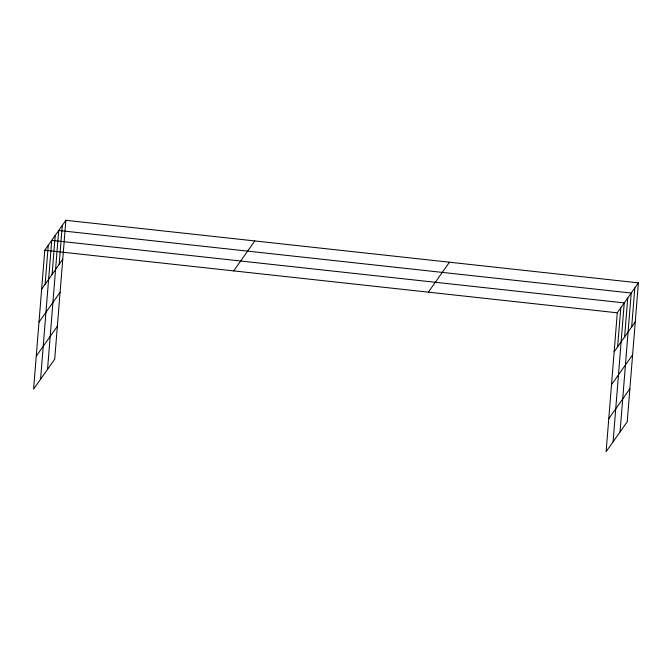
<?xml version="1.0" encoding="UTF-8"?>
<svg xmlns="http://www.w3.org/2000/svg" width="672" height="672" viewBox="0 0 672 672"><rect width="100%" height="100%" fill="white"/><g stroke="black" fill="none" stroke-linecap="round" stroke-linejoin="round"><path stroke-width="1.01" d="M65.881 220.298L44.772 250.253L33.6 389.147L54.709 359.192L65.881 220.298L638.4 282.853L627.228 421.747L606.119 451.702L617.291 312.808L638.4 282.853M45.125 284.273L48.258 245.305M40.564 379.268L51.744 240.366L624.254 302.921L613.082 441.823M52.088 274.386L55.222 235.427M47.536 369.382L58.708 230.479L631.226 293.034L620.046 431.936M59.161 264.348L62.294 225.389M617.644 346.828L620.777 307.86M624.607 336.941L627.74 297.973M631.68 326.903L634.813 287.944M41.639 289.212L62.748 259.258M38.984 322.19L60.094 292.236M36.254 356.168L57.364 326.214M233.705 270.892L254.814 240.937M428.358 292.16L449.467 262.206M614.158 351.767L635.267 321.812M611.503 384.745L632.612 354.791M608.773 418.723L629.874 388.769M44.772 250.253L617.291 312.808"/></g></svg>
